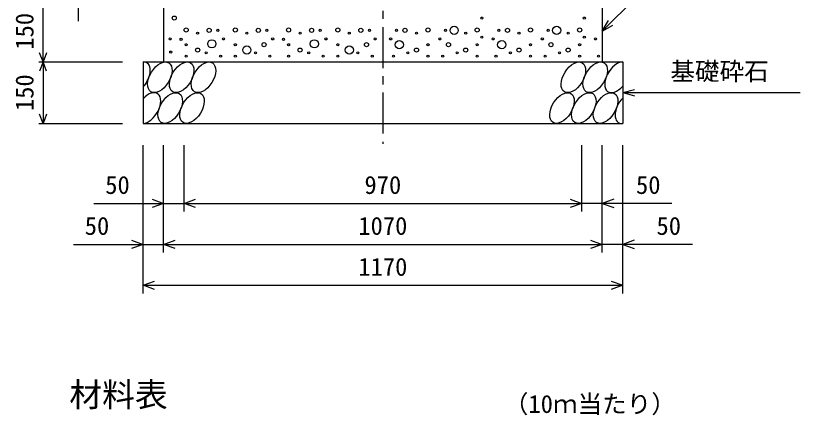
# Model space of a CAD drawing. Units: millimetres, scale not verified. Extents: x -16800 to 16800, y -5940 to 5940.
# Drawn here: x 3904 to 5818, y -2925 to -1949 of the extents above; entities that cross this region are included whole.
import ezdxf
from ezdxf.enums import TextEntityAlignment as Align

# ---------------------------------------------------------------- set-up
doc = ezdxf.new("R2010")
doc.units = ezdxf.units.MM
doc.header["$LTSCALE"] = 20
doc.linetypes.add('CHAIN1', pattern=[8, 5, -1, 1, -1])
for name, color, linetype, lineweight in [('0-0_DIM', 7, 'Continuous', 25), ('0-2_HATCH', 6, 'Continuous', 25), ('0-5_OUTLINE', 3, 'Continuous', 25), ('0-6_TXT', 7, 'Continuous', 25)]:
    doc.layers.add(name, color=color, linetype=linetype, lineweight=lineweight)
doc.styles.add('ＭＳ ゴシック', font='')
doc.styles.get('ＭＳ ゴシック').set_extended_font_data('MS Gothic')

msp = doc.modelspace()

# ---------------------------------------------------------------- linework, layer by layer
at = {"layer": '0-0_DIM', "linetype": 'CHAIN1'}
msp.add_line((4800, -376.66), (4800, -2261.66), dxfattribs=at)
at = {"layer": '0-0_DIM'}
for p, q in [((5498.65, -1823.01), (5335, -1986.66)), ((3970.8, -2061.66), (3970.8, -1911.66)), ((4057.46, -1961.66), (4057.46, -1911.66)), ((5335, -1986.66), (5350, -1960.68)), ((5335, -1986.66), (5360.98, -1971.66)), ((3960.8, -2061.66), (4165, -2061.66)), ((3970.8, -2061.66), (3970.8, -2211.66)), ((5385, -2136.66), (5413.98, -2128.9)), ((5385, -2136.66), (5818.31, -2136.66)), ((5385, -2136.66), (5413.98, -2144.43)), ((3960.8, -2211.66), (4165, -2211.66)), ((4215, -2627.18), (4215, -2264.83)), ((4265, -2527.18), (4265, -2264.83)), ((4315, -2427.18), (4315, -2264.83)), ((5285, -2427.18), (5285, -2264.83)), ((5335, -2527.18), (5335, -2264.83)), ((5385, -2627.18), (5385, -2264.83)), ((4095, -2407.18), (4315, -2407.18)), ((4315, -2407.18), (5285, -2407.18)), ((5505, -2407.18), (5285, -2407.18)), ((4045, -2507.18), (4265, -2507.18)), ((4265, -2507.18), (5335, -2507.18)), ((5555, -2507.18), (5335, -2507.18)), ((4215, -2607.18), (5385, -2607.18))]:
    msp.add_line(p, q, dxfattribs=at)
for points in [[(3979.01, -2039.11), (3970.8, -2061.66), (3962.59, -2039.11)], [(3979.01, -2084.21), (3970.8, -2061.66), (3962.59, -2084.21)], [(3979.01, -2189.11), (3970.8, -2211.66), (3962.59, -2189.11)], [(4236.81, -2396.92), (4265, -2407.18), (4236.81, -2417.44)], [(4343.19, -2417.44), (4315, -2407.18), (4343.19, -2396.92)], [(5256.81, -2396.92), (5285, -2407.18), (5256.81, -2417.44)], [(5363.19, -2396.92), (5335, -2407.18), (5363.19, -2417.44)], [(4186.81, -2496.92), (4215, -2507.18), (4186.81, -2517.44)], [(4293.19, -2517.44), (4265, -2507.18), (4293.19, -2496.92)], [(5306.81, -2496.92), (5335, -2507.18), (5306.81, -2517.44)], [(5413.19, -2496.92), (5385, -2507.18), (5413.19, -2517.44)], [(4243.19, -2617.44), (4215, -2607.18), (4243.19, -2596.92)], [(5356.81, -2596.92), (5385, -2607.18), (5356.81, -2617.44)]]:
    msp.add_lwpolyline(points, dxfattribs=at)
at = {"layer": '0-2_HATCH'}
for centre, radius in [((4290.94, -1954.58), 5), ((5041.37, -1954.38), 2.5), ((5291.37, -1954.38), 2.5), ((4319.97, -1983.61), 5), ((4348.01, -1991.49), 2.5), ((4376.04, -1984.48), 5), ((4397.07, -1984.48), 2.5), ((4439.97, -1983.61), 5), ((4468.01, -1991.49), 2.5), ((4496.04, -1984.48), 5), ((4517.07, -1984.48), 2.5), ((4569.97, -1983.61), 5), ((4598.01, -1991.49), 2.5), ((4626.04, -1984.48), 5), ((4647.07, -1984.48), 2.5), ((4689.97, -1983.61), 5), ((4718.01, -1991.49), 2.5), ((4746.04, -1984.48), 5), ((4767.07, -1984.48), 2.5), ((4832.93, -1984.48), 2.5), ((4853.96, -1984.48), 5), ((4881.99, -1991.49), 2.5), ((4910.03, -1983.61), 5), ((4952.93, -1984.48), 2.5), ((4973.96, -1984.48), 10), ((5001.99, -1991.49), 2.5), ((5030.03, -1983.61), 5), ((5082.93, -1984.48), 2.5), ((5103.96, -1984.48), 5), ((5131.99, -1991.49), 2.5), ((5160.03, -1983.61), 5), ((5202.93, -1984.48), 2.5), ((5223.96, -1984.48), 10), ((5251.99, -1991.49), 2.5), ((5280.03, -1983.61), 5), ((4281.09, -2005.5), 2.5), ((4307.55, -2006.4), 2.5), ((4382.58, -2017.5), 10), ((4411.09, -2005.5), 2.5), ((4531.09, -2005.5), 2.5), ((4557.55, -2006.4), 2.5), ((4632.58, -2017.5), 10), ((4661.09, -2005.5), 2.5), ((4781.09, -2005.5), 2.5), ((4818.91, -2005.5), 2.5), ((4839.94, -2019.5), 10), ((4938.91, -2005.5), 2.5), ((5041.37, -2001.18), 2.5), ((5068.91, -2005.5), 2.5), ((5089.94, -2019.5), 10), ((5188.91, -2005.5), 2.5), ((5291.37, -2001.18), 2.5), ((5318.91, -2005.5), 2.5), ((4319.97, -2019.5), 2.5), ((4348.01, -2032.63), 5), ((4439.97, -2019.5), 2.5), ((4468.01, -2032.63), 10), ((4510.06, -2019.5), 5), ((4569.97, -2019.5), 2.5), ((4598.01, -2032.63), 5), ((4689.97, -2019.5), 2.5), ((4718.01, -2032.63), 10), ((4760.06, -2019.5), 5), ((4881.99, -2032.63), 5), ((4910.03, -2019.5), 2.5), ((4959.94, -2019.5), 5), ((5001.99, -2032.63), 5), ((5030.03, -2019.5), 2.5), ((5131.99, -2032.63), 5), ((5160.03, -2019.5), 2.5), ((5209.94, -2019.5), 5), ((5251.99, -2032.63), 5), ((5280.03, -2019.5), 2.5), ((4282.36, -2037.44), 2.5), ((4319.97, -2047.52), 2.5), ((4369.03, -2039.64), 2.5), ((4404.08, -2047.52), 2.5), ((4439.97, -2047.52), 2.5), ((4489.03, -2039.64), 2.5), ((4524.08, -2047.52), 2.5), ((4569.97, -2047.52), 2.5), ((4619.03, -2039.64), 2.5), ((4654.08, -2047.52), 2.5), ((4689.97, -2047.52), 2.5), ((4739.03, -2039.64), 2.5), ((4774.08, -2047.52), 2.5), ((4825.92, -2047.52), 2.5), ((4860.97, -2039.64), 2.5), ((4910.03, -2047.52), 2.5), ((4945.92, -2047.52), 2.5), ((4980.97, -2039.64), 2.5), ((5030.03, -2047.52), 2.5), ((5075.92, -2047.52), 2.5), ((5110.97, -2039.64), 2.5), ((5160.03, -2047.52), 2.5), ((5195.92, -2047.52), 2.5), ((5230.97, -2039.64), 2.5), ((5280.03, -2047.52), 2.5), ((5325.92, -2047.52), 2.5)]:
    msp.add_circle(centre, radius, dxfattribs=at)
for centre, start_param, end_param in [((4202.64, -2099.18), 4.385593, 6.6745444), ((5371.14, -2099.18), 0.3357715, 4.4411806), ((4227.96, -2174.17), 3.5111464, 7.548991), ((5396.46, -2174.17), 1.2110787, 3.5658734)]:
    msp.add_ellipse(centre, major_axis=(21.81, 35.31), ratio=0.5792, start_param=start_param, end_param=end_param, dxfattribs=at)
for centre in [(4255.84, -2099.18), (4309.05, -2099.18), (4362.26, -2099.18), (5264.72, -2099.18), (5317.93, -2099.18), (4281.16, -2174.17), (4334.37, -2174.17), (5236.84, -2174.17), (5290.04, -2174.17), (5343.25, -2174.17)]:
    msp.add_ellipse(centre, major_axis=(21.81, 35.31), ratio=0.5792, dxfattribs=at)
at = {"layer": '0-5_OUTLINE'}
for p, q in [((4265, -1911.66), (4265, -2061.66)), ((5335, -1911.66), (5335, -2061.66)), ((4215, -2061.66), (4215, -2211.66)), ((4215, -2061.66), (5385, -2061.66)), ((5385, -2061.66), (5385, -2211.66)), ((4215, -2211.66), (5385, -2211.66))]:
    msp.add_line(p, q, dxfattribs=at)

# ---------------------------------------------------------------- texts
at = {"layer": '0-0_DIM', "style": 'ＭＳ ゴシック'}
for p in [(3960.8, -2031.66), (3960.8, -2181.66)]:
    msp.add_text('150', height=43.99, rotation=90, dxfattribs=at).set_placement(p, align=Align.BOTTOM_LEFT)
for s, p in [('基礎砕石', (5501.32, -2119.49)), ('50', (4122.56, -2397.18)), ('970', (4755, -2397.18)), ('50', (5417.44, -2397.18)), ('50', (4072.56, -2497.18)), ('1070', (4740, -2497.18)), ('50', (5467.44, -2497.18)), ('1170', (4740, -2597.18))]:
    msp.add_text(s, height=43.99, dxfattribs=at).set_placement(p, align=Align.BOTTOM_LEFT)
at = {"layer": '0-6_TXT', "style": 'ＭＳ ゴシック'}
for s, height, p in [('材料表', 58.65, (4035, -2921.12)), ('（10ｍ当たり）', 43.99, (5095, -2932.13))]:
    msp.add_text(s, height=height, dxfattribs=at).set_placement(p, align=Align.BOTTOM_LEFT)

doc.saveas('drawing.dxf')
